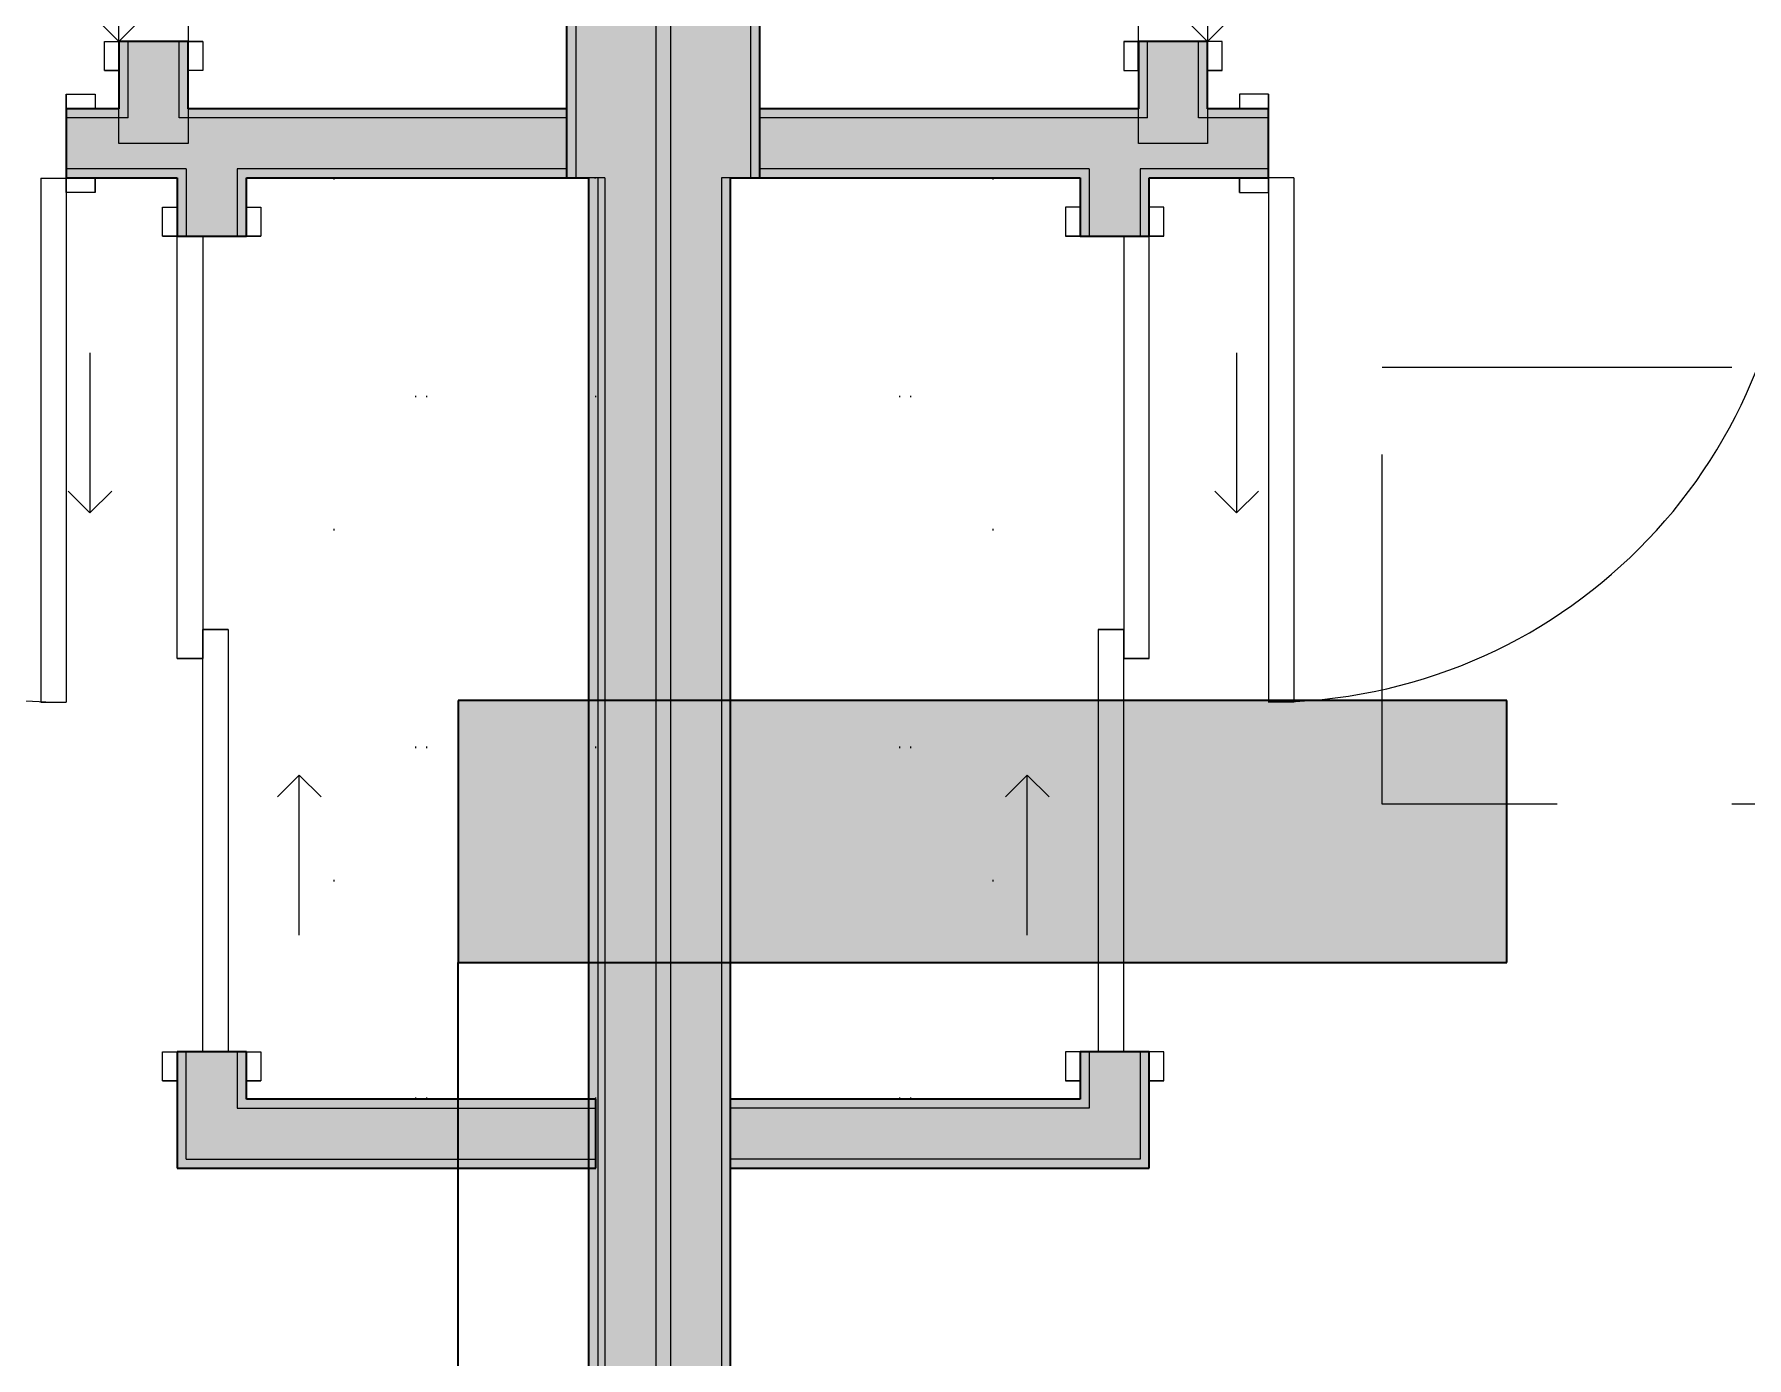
# Model space of a CAD drawing. Header units: inches. Extents: x 6 to 8416, y -388 to 6104.
# Drawn here: x 5343.6 to 5461.2, y 50.9 to 141.8 of the extents above; entities that cross this region are included whole.
import ezdxf

# ---------------------------------------------------------------- set-up
doc = ezdxf.new("R2010")
doc.units = ezdxf.units.IN
doc.header["$MEASUREMENT"] = 0
doc.linetypes.add('Dot 1_16_', pattern=[24, 0, -24])
doc.linetypes.add('Hidden 1_16_', pattern=[36, 24, -12])
for name, color, linetype, lineweight in [('A-DOOR', 31, 'Continuous', 18), ('A-DOOR-FRAM', 31, 'Continuous', 25), ('A-GENM', 13, 'Continuous', 18), ('A-ROOM', 32, 'Continuous', 13), ('A-WALL', 113, 'Continuous', 25), ('A-WALL-PATT', 111, 'Continuous', 35), ('G-ANNO-SYMB', 111, 'Continuous', 13), ('I-WALL', 2, 'Continuous', 25), ('Q-CASE', 31, 'Continuous', 18)]:
    doc.layers.add(name, color=color, linetype=linetype, lineweight=lineweight)

# ---------------------------------------------------------------- blocks, each defined once
blk = doc.blocks.new('Unit-Double-Sliding-Flush-ICC ADA-AM - 56_ x 84_-FG-NR __U-S2 _ SLIDING CLOSET_-5466164-LEVEL 3 - PLAN Copy 1 Copy 1')
at = {"layer": 'A-DOOR', "lineweight": 9}
for p, q in [((10.5, 2.5), (9, 1)), ((9, 1), (10.5, -0.5)), ((20, 1), (9, 1)), ((-1, -3.875), (-1, -5.625)), ((-1, -3.875), (28, -3.875)), ((28, -3.875), (28, -5.625)), ((-28, -7.375), (-28, -5.625)), ((-28, -5.625), (-1, -5.625)), ((-1, -5.625), (1, -5.625)), ((1, -5.625), (-1, -5.625)), ((1, -7.375), (1, -5.625)), ((28, -5.625), (1, -5.625)), ((1, -7.375), (-28, -7.375)), ((-9, -13.375), (-10.5, -11.875)), ((-20, -13.375), (-9, -13.375)), ((-10.5, -14.875), (-9, -13.375))]:
    blk.add_line(p, q, dxfattribs=at)
at = {"layer": 'A-DOOR'}
for p, q in [((-1, -3.875), (28, -3.875)), ((-1, -5.625), (-1, -3.875)), ((28, -3.875), (28, -5.625)), ((-28, -5.625), (1, -5.625)), ((-28, -7.375), (-28, -5.625)), ((28, -5.625), (-1, -5.625)), ((1, -5.625), (1, -7.375)), ((1, -7.375), (-28, -7.375))]:
    blk.add_line(p, q, dxfattribs=at)
at = {"layer": 'A-DOOR-FRAM'}
for p, q in [((-30, -1.625), (-28, -1.625)), ((-30, -2.625), (-30, -1.625)), ((-28, -1.625), (-28, -2.625)), ((28, -1.625), (30, -1.625)), ((28, -2.625), (28, -1.625)), ((30, -1.625), (30, -2.625)), ((-28, -2.625), (-30, -2.625)), ((30, -2.625), (28, -2.625)), ((-30, -7.375), (-28, -7.375)), ((-30, -8.375), (-30, -7.375)), ((-28, -7.375), (-28, -8.375)), ((28, -7.375), (30, -7.375)), ((28, -8.375), (28, -7.375)), ((30, -7.375), (30, -8.375)), ((-28, -8.375), (-30, -8.375)), ((30, -8.375), (28, -8.375))]:
    blk.add_line(p, q, dxfattribs=at)
at = {"layer": 'A-DOOR-FRAM', "lineweight": 18}
for p, q in [((-30, -2.625), (-30, -1.625)), ((-30, -1.625), (-28, -1.625)), ((-28, -2.625), (-28, -1.625)), ((28, -2.625), (28, -1.625)), ((28, -1.625), (30, -1.625)), ((30, -2.625), (30, -1.625)), ((-28, -2.625), (-30, -2.625)), ((30, -2.625), (28, -2.625)), ((-30, -8.375), (-30, -7.375)), ((-30, -7.375), (-28, -7.375)), ((-28, -8.375), (-28, -7.375)), ((28, -8.375), (28, -7.375)), ((28, -7.375), (30, -7.375)), ((30, -8.375), (30, -7.375)), ((-28, -8.375), (-30, -8.375)), ((30, -8.375), (28, -8.375))]:
    blk.add_line(p, q, dxfattribs=at)
blk = doc.blocks.new('CW Closet Shelf-AM - CW Closet Shelf-AM-8361946-LEVEL 3 - PLAN Copy 1 Copy 1')
at = {"layer": 'Q-CASE', "linetype": 'Dot 1_16_', "lineweight": 9}
for p, q in [((32.36, 42), (-30.89, 42)), ((-30.89, 42), (-30.89, 24)), ((32.36, 24), (32.36, 42)), ((-30.89, 36.37), (32.36, 36.37)), ((-30.89, 35.62), (32.36, 35.62)), ((-30.89, 24), (32.36, 24))]:
    blk.add_line(p, q, dxfattribs=at)
blk = doc.blocks.new('Unit-Single-Flush-ICC ADA-AM - 36_ x 84_-NR _U-BE _ BED_-6492530-LEVEL 3 - PLAN Copy 1 Copy 1')
at = {"layer": 'A-DOOR'}
for p, q in [((16.25, -2.38), (18, -2.38)), ((16.25, -2.38), (16.25, -38.38)), ((18, -2.38), (18, -38.38)), ((16.25, -38.38), (18, -38.38))]:
    blk.add_line(p, q, dxfattribs=at)
at = {"layer": 'A-DOOR', "lineweight": 9}
blk.add_arc((18, -2.38), 36, 180, 270, dxfattribs=at)
at = {"layer": 'A-DOOR-FRAM'}
for p, q in [((-20, 2.38), (-20, 3.38)), ((-20, 3.38), (-18, 3.38)), ((-18, 2.38), (-20, 2.38)), ((-18, 3.38), (-18, 2.38)), ((18, 2.38), (18, 3.38)), ((18, 3.38), (20, 3.38)), ((20, 2.38), (18, 2.38)), ((20, 3.38), (20, 2.38)), ((-20, -2.38), (-18, -2.38)), ((-20, -3.37), (-20, -2.38)), ((-18, -3.37), (-20, -3.37)), ((-18, -2.38), (-18, -3.37)), ((18, -2.38), (20, -2.38)), ((18, -3.37), (18, -2.38)), ((20, -3.37), (18, -3.37)), ((20, -2.38), (20, -3.37))]:
    blk.add_line(p, q, dxfattribs=at)
at = {"layer": 'A-DOOR-FRAM', "lineweight": 18}
for p, q in [((-20, 3.38), (-18, 3.38)), ((-20, 3.38), (-20, 2.38)), ((-18, 2.38), (-20, 2.38)), ((-18, 3.38), (-18, 2.38)), ((18, 3.38), (20, 3.38)), ((18, 3.38), (18, 2.38)), ((20, 2.38), (18, 2.38)), ((20, 3.38), (20, 2.38)), ((-20, -3.37), (-20, -2.38)), ((-20, -2.38), (-18, -2.38)), ((-18, -3.37), (-20, -3.37)), ((-18, -3.37), (-18, -2.38)), ((18, -3.37), (18, -2.38)), ((18, -2.38), (20, -2.38)), ((20, -3.37), (18, -3.37)), ((20, -3.37), (20, -2.38))]:
    blk.add_line(p, q, dxfattribs=at)
blk = doc.blocks.new('Unit-Single-Flush-ICC ADA-AM - 36_ x 84_-NR _U-M _ Maintenance_Utility Only_-6562834-LEVEL 3 - PLAN Copy 1 Copy 1')
at = {"layer": 'A-DOOR'}
for p, q in [((16.76, -1.14), (-8.69, -26.59)), ((16.76, -1.14), (18, -2.38)), ((18, -2.38), (-7.46, -27.83)), ((-8.69, -26.59), (-7.46, -27.83))]:
    blk.add_line(p, q, dxfattribs=at)
at = {"layer": 'A-DOOR', "lineweight": 9}
blk.add_arc((18, -2.38), 36, 180, 225, dxfattribs=at)
at = {"layer": 'A-DOOR-FRAM'}
for p, q in [((-20, 2.38), (-20, 3.38)), ((-20, 3.38), (-18, 3.38)), ((-18, 2.38), (-20, 2.38)), ((-18, 3.38), (-18, 2.38)), ((18, 2.38), (18, 3.38)), ((18, 3.38), (20, 3.38)), ((20, 2.38), (18, 2.38)), ((20, 3.38), (20, 2.38)), ((-20, -2.38), (-18, -2.38)), ((-20, -3.37), (-20, -2.38)), ((-18, -3.37), (-20, -3.37)), ((-18, -2.38), (-18, -3.37)), ((18, -2.38), (20, -2.38)), ((18, -3.37), (18, -2.38)), ((20, -3.37), (18, -3.37)), ((20, -2.38), (20, -3.37))]:
    blk.add_line(p, q, dxfattribs=at)
at = {"layer": 'A-DOOR-FRAM', "lineweight": 18}
for p, q in [((-20, 3.38), (-18, 3.38)), ((-20, 3.38), (-20, 2.38)), ((-18, 2.38), (-20, 2.38)), ((-18, 3.38), (-18, 2.38)), ((18, 3.38), (20, 3.38)), ((18, 3.38), (18, 2.38)), ((20, 2.38), (18, 2.38)), ((20, 3.38), (20, 2.38)), ((-20, -3.37), (-20, -2.38)), ((-20, -2.38), (-18, -2.38)), ((-18, -3.37), (-20, -3.37)), ((-18, -3.37), (-18, -2.38)), ((18, -3.37), (18, -2.38)), ((18, -2.38), (20, -2.38)), ((20, -3.37), (18, -3.37)), ((20, -3.37), (20, -2.38))]:
    blk.add_line(p, q, dxfattribs=at)
blk = doc.blocks.new('Unit-Double-Sliding-Flush-ICC ADA-AM - 56_ x 84_-FG-NR __U-S2 _ SLIDING CLOSET_-5466156-LEVEL 3 - PLAN Copy 1 Copy 1')
at = {"layer": 'A-DOOR', "lineweight": 9}
for p, q in [((-10.5, 14.875), (-9, 13.375)), ((-20, 13.375), (-9, 13.375)), ((-9, 13.375), (-10.5, 11.875)), ((1, 7.375), (-28, 7.375)), ((-28, 7.375), (-28, 5.625)), ((1, 7.375), (1, 5.625)), ((-28, 5.625), (-1, 5.625)), ((-1, 5.625), (1, 5.625)), ((1, 5.625), (-1, 5.625)), ((-1, 3.875), (-1, 5.625)), ((28, 5.625), (1, 5.625)), ((28, 3.875), (28, 5.625)), ((-1, 3.875), (28, 3.875)), ((9, -1), (10.5, 0.5)), ((10.5, -2.5), (9, -1)), ((20, -1), (9, -1))]:
    blk.add_line(p, q, dxfattribs=at)
at = {"layer": 'A-DOOR'}
for p, q in [((1, 7.375), (-28, 7.375)), ((-28, 7.375), (-28, 5.625)), ((1, 5.625), (1, 7.375)), ((-28, 5.625), (1, 5.625)), ((28, 5.625), (-1, 5.625)), ((-1, 5.625), (-1, 3.875)), ((28, 3.875), (28, 5.625)), ((-1, 3.875), (28, 3.875))]:
    blk.add_line(p, q, dxfattribs=at)
at = {"layer": 'A-DOOR-FRAM'}
for p, q in [((-28, 8.375), (-30, 8.375)), ((-30, 8.375), (-30, 7.375)), ((-28, 7.375), (-28, 8.375)), ((30, 8.375), (28, 8.375)), ((28, 8.375), (28, 7.375)), ((30, 7.375), (30, 8.375)), ((-30, 7.375), (-28, 7.375)), ((28, 7.375), (30, 7.375)), ((-28, 2.625), (-30, 2.625)), ((-30, 2.625), (-30, 1.625)), ((-28, 1.625), (-28, 2.625)), ((30, 2.625), (28, 2.625)), ((28, 2.625), (28, 1.625)), ((30, 1.625), (30, 2.625)), ((-30, 1.625), (-28, 1.625)), ((28, 1.625), (30, 1.625))]:
    blk.add_line(p, q, dxfattribs=at)
at = {"layer": 'A-DOOR-FRAM', "lineweight": 18}
for p, q in [((-28, 8.375), (-30, 8.375)), ((-30, 8.375), (-30, 7.375)), ((-28, 8.375), (-28, 7.375)), ((30, 8.375), (28, 8.375)), ((28, 8.375), (28, 7.375)), ((30, 8.375), (30, 7.375)), ((-30, 7.375), (-28, 7.375)), ((28, 7.375), (30, 7.375)), ((-28, 2.625), (-30, 2.625)), ((-30, 2.625), (-30, 1.625)), ((-28, 2.625), (-28, 1.625)), ((30, 2.625), (28, 2.625)), ((28, 2.625), (28, 1.625)), ((30, 2.625), (30, 1.625)), ((-30, 1.625), (-28, 1.625)), ((28, 1.625), (30, 1.625))]:
    blk.add_line(p, q, dxfattribs=at)
blk = doc.blocks.new('CW Closet Shelf-AM - CW Closet Shelf-AM-4421803-LEVEL 3 - PLAN Copy 1 Copy 1')
at = {"layer": 'Q-CASE', "linetype": 'Dot 1_16_', "lineweight": 9}
for p, q in [((-30.89, -42), (-30.89, -24)), ((-30.89, -24), (32.36, -24)), ((32.36, -24), (32.36, -42)), ((-30.89, -35.62), (32.36, -35.62)), ((-30.89, -36.37), (32.36, -36.37)), ((32.36, -42), (-30.89, -42))]:
    blk.add_line(p, q, dxfattribs=at)
blk = doc.blocks.new('Unit-Single-Flush-ICC ADA-AM - 36_ x 84_-NR _U-BE _ BED_-6494243-LEVEL 3 - PLAN Copy 1 Copy 1')
at = {"layer": 'A-DOOR'}
for p, q in [((16.25, 38.38), (18, 38.38)), ((16.25, 2.37), (16.25, 38.38)), ((18, 2.37), (18, 38.38)), ((16.25, 2.37), (18, 2.37))]:
    blk.add_line(p, q, dxfattribs=at)
at = {"layer": 'A-DOOR', "lineweight": 9}
blk.add_arc((18, 2.37), 36, 90, 180, dxfattribs=at)
at = {"layer": 'A-DOOR-FRAM'}
for p, q in [((-18, 3.37), (-20, 3.37)), ((-20, 3.37), (-20, 2.37)), ((-20, 2.37), (-18, 2.37)), ((-18, 2.37), (-18, 3.37)), ((20, 3.37), (18, 3.37)), ((18, 3.37), (18, 2.37)), ((18, 2.37), (20, 2.37)), ((20, 2.37), (20, 3.37)), ((-18, -2.38), (-20, -2.38)), ((-20, -2.38), (-20, -3.38)), ((-20, -3.38), (-18, -3.38)), ((-18, -3.38), (-18, -2.38)), ((20, -2.38), (18, -2.38)), ((18, -2.38), (18, -3.38)), ((18, -3.38), (20, -3.38)), ((20, -3.38), (20, -2.38))]:
    blk.add_line(p, q, dxfattribs=at)
at = {"layer": 'A-DOOR-FRAM', "lineweight": 18}
for p, q in [((-18, 3.37), (-20, 3.37)), ((-20, 3.37), (-20, 2.37)), ((-20, 2.37), (-18, 2.37)), ((-18, 3.37), (-18, 2.37)), ((20, 3.37), (18, 3.37)), ((18, 3.37), (18, 2.37)), ((18, 2.37), (20, 2.37)), ((20, 3.37), (20, 2.37)), ((-20, -3.38), (-20, -2.38)), ((-18, -2.38), (-20, -2.38)), ((-20, -3.38), (-18, -3.38)), ((-18, -3.38), (-18, -2.38)), ((18, -3.38), (18, -2.38)), ((20, -2.38), (18, -2.38)), ((18, -3.38), (20, -3.38)), ((20, -3.38), (20, -2.38))]:
    blk.add_line(p, q, dxfattribs=at)
blk = doc.blocks.new('Unit-Single-Flush-ICC ADA-AM - 36_ x 84_-NR _U-M _ Maintenance_Utility Only_-6560986-LEVEL 3 - PLAN Copy 1 Copy 1')
at = {"layer": 'A-DOOR'}
for p, q in [((-8.69, 26.59), (-7.46, 27.83)), ((18, 2.37), (-7.46, 27.83)), ((16.76, 1.14), (-8.69, 26.59)), ((16.76, 1.14), (18, 2.37))]:
    blk.add_line(p, q, dxfattribs=at)
at = {"layer": 'A-DOOR', "lineweight": 9}
blk.add_arc((18, 2.37), 36, 135, 180, dxfattribs=at)
at = {"layer": 'A-DOOR-FRAM'}
for p, q in [((-18, 3.37), (-20, 3.37)), ((-20, 3.37), (-20, 2.37)), ((-20, 2.37), (-18, 2.37)), ((-18, 2.37), (-18, 3.37)), ((20, 3.37), (18, 3.37)), ((18, 3.37), (18, 2.37)), ((18, 2.37), (20, 2.37)), ((20, 2.37), (20, 3.37)), ((-18, -2.38), (-20, -2.38)), ((-20, -2.38), (-20, -3.38)), ((-20, -3.38), (-18, -3.38)), ((-18, -3.38), (-18, -2.38)), ((20, -2.38), (18, -2.38)), ((18, -2.38), (18, -3.38)), ((18, -3.38), (20, -3.38)), ((20, -3.38), (20, -2.38))]:
    blk.add_line(p, q, dxfattribs=at)
at = {"layer": 'A-DOOR-FRAM', "lineweight": 18}
for p, q in [((-18, 3.37), (-20, 3.37)), ((-20, 3.37), (-20, 2.37)), ((-20, 2.37), (-18, 2.37)), ((-18, 3.37), (-18, 2.37)), ((20, 3.37), (18, 3.37)), ((18, 3.37), (18, 2.37)), ((18, 2.37), (20, 2.37)), ((20, 3.37), (20, 2.37)), ((-20, -3.38), (-20, -2.38)), ((-18, -2.38), (-20, -2.38)), ((-20, -3.38), (-18, -3.38)), ((-18, -3.38), (-18, -2.38)), ((18, -3.38), (18, -2.38)), ((20, -2.38), (18, -2.38)), ((18, -3.38), (20, -3.38)), ((20, -3.38), (20, -2.38))]:
    blk.add_line(p, q, dxfattribs=at)
blk = doc.blocks.new('z Nested-Clearance-Plumbing-AM - Clearance-V1133-LEVEL 3 - PLAN Copy 1 Copy 1')
at = {"layer": 'A-GENM', "linetype": 'Hidden 1_16_', "lineweight": 9}
for p, q in [((-15, -48), (-15, 0)), ((-15, 0), (-0.84, 0)), ((-0.75, 0), (-0.52, 0)), ((-0.52, 0), (0.49, 0)), ((0.49, 0), (0.75, 0)), ((0.75, 0), (15, 0)), ((15, 0), (15, -48)), ((15, -48), (-15, -48))]:
    blk.add_line(p, q, dxfattribs=at)
blk = doc.blocks.new('Section - Rec_Vertical_3_64_ x 3_16_-800511-LEVEL 3 - PLAN Copy 1 Copy 1')
at = {"layer": 'G-ANNO-SYMB'}
blk.add_hatch(color=256, dxfattribs=at).paths.add_polyline_path([(0, 0.1875), (0, 0), (-0.046875, 0), (-0.046875, 0.1875)])
at = {"layer": 'G-ANNO-SYMB', "lineweight": 35}
for p, q in [((0, 0.1875), (-0.046875, 0.1875)), ((-0.046875, 0.1875), (-0.046875, 0)), ((0, 0), (0, 0.1875)), ((-0.046875, 0), (0, 0))]:
    blk.add_line(p, q, dxfattribs=at)

msp = doc.modelspace()

# ---------------------------------------------------------------- hatches: boundary and pattern name
at = {"layer": 'A-WALL-PATT'}
for points in [[(5380.16533733, 131.93577679), (5380.79033733, 131.93577679), (5380.79033733, 262.06077679), (5380.16533733, 262.06077679), (5380.16533733, 134.29406081)], [(5382.29033733, -23.81422321), (5382.29033733, 131.93577679), (5381.66533733, 131.93577679), (5381.66533733, -23.81422321)], [(5382.79033733, -24.43922321), (5382.79033733, 131.93577679), (5382.29033733, 131.93577679), (5382.29033733, -24.43922321)]]:
    msp.add_hatch(color=10, dxfattribs=at).paths.add_polyline_path(points)
at = {"layer": 'A-WALL-PATT', "lineweight": 25}
for points in [[(5392.79033733, 131.93577679), (5393.41533733, 131.93577679), (5393.41533733, 262.06077679), (5392.79033733, 262.06077679), (5392.79033733, 134.29406081)], [(5390.79033733, -23.81422321), (5391.41533733, -23.81422321), (5391.41533733, 131.93577679), (5390.79033733, 131.93577679), (5390.79033733, -23.18922321)]]:
    msp.add_hatch(color=10, dxfattribs=at).paths.add_polyline_path(points)
at = {"layer": 'A-WALL-PATT', "lineweight": 25, "transparency": 33554560}
h = msp.add_hatch(color=10, dxfattribs=at)
h.paths.add_polyline_path([(5350.04033733, 136.68577679), (5350.04033733, 141.31077679), (5349.41533733, 141.31077679), (5349.41533733, 136.68577679)])
h.paths.add_polyline_path([(5349.41533733, 177.31077679), (5350.04033733, 177.31077679), (5350.04033733, 188.68577679), (5349.41533733, 188.68577679)])
at = {"layer": 'A-WALL-PATT', "transparency": 33554560}
h = msp.add_hatch(color=10, dxfattribs=at)
h.paths.add_polyline_path([(5354.16533733, 136.68577679), (5354.16533733, 141.31077679), (5353.54033733, 141.31077679), (5353.54033733, 136.68577679)])
h.paths.add_polyline_path([(5353.54033733, 177.31077679), (5354.16533733, 177.31077679), (5354.16533733, 188.68577679), (5353.54033733, 188.68577679)])
at = {"layer": 'A-WALL-PATT', "lineweight": 25, "transparency": 33554560}
h = msp.add_hatch(color=10, dxfattribs=at)
h.paths.add_polyline_path([(5419.41533733, 136.68577679), (5420.04033733, 136.68577679), (5420.04033733, 141.31077679), (5419.41533733, 141.31077679)])
h.paths.add_polyline_path([(5419.41533733, 177.31077679), (5420.04033733, 177.31077679), (5420.04033733, 188.68577679), (5419.41533733, 188.68577679)])
at = {"layer": 'A-WALL-PATT', "transparency": 33554560}
h = msp.add_hatch(color=10, dxfattribs=at)
h.paths.add_polyline_path([(5423.54033733, 136.68577679), (5424.16533733, 136.68577679), (5424.16533733, 141.31077679), (5423.54033733, 141.31077679)])
h.paths.add_polyline_path([(5424.16533733, 177.31077679), (5424.16533733, 188.68577679), (5423.54033733, 188.68577679), (5423.54033733, 177.31077679)])
h = msp.add_hatch(color=10, dxfattribs=at)
h.paths.add_polyline_path([(5380.16533733, 136.06077679), (5380.16533733, 136.68577679), (5353.54033733, 136.68577679), (5353.54033733, 136.06077679), (5354.55053685, 136.06077679)])
h.paths.add_polyline_path([(5345.79033733, 136.06077679), (5350.04033733, 136.06077679), (5350.04033733, 136.68577679), (5345.79033733, 136.68577679)])
h.paths.add_polyline_path([(5309.79033733, 136.06077679), (5309.79033733, 136.68577679), (5248.16533733, 136.68577679), (5248.16533733, 136.06077679), (5287.06553685, 136.06077679)])
h.paths.add_polyline_path([(5212.16533733, 136.06077679), (5212.16533733, 136.68577679), (5172.16533733, 136.68577679), (5172.16533733, 136.06077679), (5172.79033733, 136.06077679)])
h = msp.add_hatch(color=10, dxfattribs=at)
h.paths.add_polyline_path([(5598.29033733, 136.06077679), (5598.91533733, 136.06077679), (5598.91533733, 136.68577679), (5560.16533733, 136.68577679), (5560.16533733, 136.06077679)])
h.paths.add_polyline_path([(5524.16533733, 136.06077679), (5524.16533733, 136.68577679), (5464.35346563, 136.68577679), (5464.35346563, 136.06077679), (5489.52053685, 136.06077679)])
h.paths.add_polyline_path([(5428.35346563, 136.06077679), (5428.35346563, 136.68577679), (5423.54033733, 136.68577679), (5423.54033733, 136.06077679)])
h.paths.add_polyline_path([(5393.41533733, 136.06077679), (5420.04033733, 136.06077679), (5420.04033733, 136.68577679), (5393.41533733, 136.68577679)])
at = {"layer": 'A-WALL-PATT', "lineweight": 25, "transparency": 33554560}
h = msp.add_hatch(color=10, dxfattribs=at)
h.paths.add_polyline_path([(5380.16533733, 131.93577679), (5380.16533733, 132.56077679), (5357.54033733, 132.56077679), (5357.54033733, 131.93577679), (5358.16533733, 131.93577679)])
h.paths.add_polyline_path([(5353.41533733, 131.93577679), (5354.04033733, 131.93577679), (5354.04033733, 132.56077679), (5345.79033733, 132.56077679), (5345.79033733, 131.93577679)])
h.paths.add_polyline_path([(5309.79033733, 131.93577679), (5309.79033733, 132.56077679), (5281.29033733, 132.56077679), (5281.29033733, 131.93577679), (5287.06553685, 131.93577679)])
h.paths.add_polyline_path([(5275.16533733, 131.93577679), (5275.79033733, 131.93577679), (5275.79033733, 132.56077679), (5248.16533733, 132.56077679), (5248.16533733, 131.93577679), (5270.19428685, 131.93577679)])
h.paths.add_polyline_path([(5201.54033733, 131.93577679), (5201.54033733, 132.56077679), (5176.29033733, 132.56077679), (5176.29033733, 131.93577679), (5200.91533733, 131.93577679)])
h.paths.add_polyline_path([(5212.16533733, 131.93577679), (5212.16533733, 132.56077679), (5205.04033733, 132.56077679), (5205.04033733, 131.93577679), (5205.66533733, 131.93577679)])
at = {"layer": 'A-WALL-PATT', "transparency": 33554560}
h = msp.add_hatch(color=10, dxfattribs=at)
h.paths.add_polyline_path([(5353.41533733, 64.56077679), (5354.04033733, 64.56077679), (5354.04033733, 71.93577679), (5353.41533733, 71.93577679), (5353.41533733, 68.68577679)])
h.paths.add_polyline_path([(5354.04033733, 127.93577679), (5354.04033733, 131.93577679), (5353.41533733, 131.93577679), (5353.41533733, 127.93577679)])
at = {"layer": 'A-WALL-PATT', "lineweight": 25, "transparency": 33554560}
h = msp.add_hatch(color=10, dxfattribs=at)
h.paths.add_polyline_path([(5358.16533733, 68.68577679), (5358.16533733, 71.93577679), (5357.54033733, 71.93577679), (5357.54033733, 68.68577679)])
h.paths.add_polyline_path([(5357.54033733, 127.93577679), (5358.16533733, 127.93577679), (5358.16533733, 131.93577679), (5357.54033733, 131.93577679)])
h = msp.add_hatch(color=10, dxfattribs=at)
h.paths.add_polyline_path([(5594.16533733, 131.93577679), (5594.79033733, 131.93577679), (5594.79033733, 132.56077679), (5569.54033733, 132.56077679), (5569.54033733, 131.93577679), (5570.16533733, 131.93577679)])
h.paths.add_polyline_path([(5566.04033733, 131.93577679), (5566.04033733, 132.56077679), (5560.16533733, 132.56077679), (5560.16533733, 131.93577679), (5565.41533733, 131.93577679)])
h.paths.add_polyline_path([(5524.16533733, 131.93577679), (5524.16533733, 132.56077679), (5495.29033733, 132.56077679), (5495.29033733, 131.93577679), (5523.26303685, 131.93577679)])
h.paths.add_polyline_path([(5464.35346563, 131.93577679), (5489.79033733, 131.93577679), (5489.79033733, 132.56077679), (5464.35346563, 132.56077679)])
h.paths.add_polyline_path([(5428.35346563, 131.93577679), (5428.35346563, 132.56077679), (5419.54033733, 132.56077679), (5419.54033733, 131.93577679), (5422.03553685, 131.93577679)])
h.paths.add_polyline_path([(5415.41533733, 131.93577679), (5416.04033733, 131.93577679), (5416.04033733, 132.56077679), (5393.41533733, 132.56077679), (5393.41533733, 131.93577679)])
at = {"layer": 'A-WALL-PATT', "transparency": 33554560}
h = msp.add_hatch(color=10, dxfattribs=at)
h.paths.add_polyline_path([(5416.04033733, 68.68577679), (5416.04033733, 71.93577679), (5415.41533733, 71.93577679), (5415.41533733, 68.68577679)])
h.paths.add_polyline_path([(5416.04033733, 127.93577679), (5416.04033733, 131.93577679), (5415.41533733, 131.93577679), (5415.41533733, 127.93577679)])
at = {"layer": 'A-WALL-PATT', "lineweight": 25, "transparency": 33554560}
h = msp.add_hatch(color=10, dxfattribs=at)
h.paths.add_polyline_path([(5419.54033733, 64.56077679), (5420.16533733, 64.56077679), (5420.16533733, 71.93577679), (5419.54033733, 71.93577679), (5419.54033733, 68.06077679)])
h.paths.add_polyline_path([(5419.54033733, 127.93577679), (5420.16533733, 127.93577679), (5420.16533733, 131.93577679), (5419.54033733, 131.93577679)])
for points in [[(5382.16533733, 68.06077679), (5382.16533733, 68.68577679), (5357.54033733, 68.68577679), (5357.54033733, 68.06077679)], [(5391.41533733, 63.93577679), (5420.16533733, 63.93577679), (5420.16533733, 64.56077679), (5391.41533733, 64.56077679)]]:
    msp.add_hatch(color=10, dxfattribs=at).paths.add_polyline_path(points)
at = {"layer": 'A-WALL-PATT', "transparency": 33554560}
for points in [[(5391.41533733, 68.06077679), (5416.04033733, 68.06077679), (5416.04033733, 68.68577679), (5391.41533733, 68.68577679)], [(5382.16533733, 63.93577679), (5382.16533733, 64.56077679), (5353.41533733, 64.56077679), (5353.41533733, 63.93577679), (5354.55053685, 63.93577679)]]:
    msp.add_hatch(color=10, dxfattribs=at).paths.add_polyline_path(points)
at = {"layer": 'I-WALL'}
for points in [[(5382.79033733, 131.93577679), (5386.29033733, 131.93577679), (5386.29033733, 262.56077679), (5380.79033733, 262.56077679), (5380.79033733, 131.93577679), (5382.29033733, 131.93577679)], [(5387.29033733, 131.93577679), (5387.29033733, 262.56077679), (5386.29033733, 262.56077679), (5386.29033733, 131.93577679)], [(5388.29303685, 131.93577679), (5392.79033733, 131.93577679), (5392.79033733, 262.56077679), (5387.29033733, 262.56077679), (5387.29033733, 131.93577679)], [(5382.79033733, -24.43922321), (5386.29033733, -24.43922321), (5386.29033733, 131.93577679), (5382.79033733, 131.93577679), (5382.79033733, -23.18922321)], [(5387.29033733, -24.43922321), (5387.29033733, 131.93577679), (5386.29033733, 131.93577679), (5386.29033733, -24.43922321)], [(5387.29033733, -24.43922321), (5390.79033733, -24.43922321), (5390.79033733, 131.93577679), (5387.29033733, 131.93577679), (5387.29033733, -23.18922321)]]:
    msp.add_hatch(color=10, dxfattribs=at).paths.add_polyline_path(points)
at = {"layer": 'I-WALL', "transparency": 33554560}
h = msp.add_hatch(color=10, dxfattribs=at)
h.paths.add_polyline_path([(5353.54033733, 136.06077679), (5353.54033733, 141.31077679), (5350.04033733, 141.31077679), (5350.04033733, 136.06077679)])
h.paths.add_polyline_path([(5353.54033733, 177.31077679), (5353.54033733, 189.31077679), (5350.04033733, 189.31077679), (5350.04033733, 177.31077679)])
h = msp.add_hatch(color=10, dxfattribs=at)
h.paths.add_polyline_path([(5422.03553685, 136.06077679), (5423.54033733, 136.06077679), (5423.54033733, 141.31077679), (5420.04033733, 141.31077679), (5420.04033733, 136.06077679)])
h.paths.add_polyline_path([(5423.54033733, 177.31077679), (5423.54033733, 189.31077679), (5420.04033733, 189.31077679), (5420.04033733, 177.31077679), (5422.03553685, 177.31077679)])
h = msp.add_hatch(color=10, dxfattribs=at)
h.paths.add_polyline_path([(5380.16533733, 132.56077679), (5380.16533733, 136.06077679), (5345.79033733, 136.06077679), (5345.79033733, 132.56077679), (5357.54033733, 132.56077679)])
h.paths.add_polyline_path([(5309.79033733, 132.56077679), (5309.79033733, 136.06077679), (5248.16533733, 136.06077679), (5248.16533733, 132.56077679), (5287.06553685, 132.56077679)])
h.paths.add_polyline_path([(5212.16533733, 132.56077679), (5212.16533733, 136.06077679), (5172.79033733, 136.06077679), (5172.79033733, 132.56077679), (5205.04033733, 132.56077679)])
h = msp.add_hatch(color=10, dxfattribs=at)
h.paths.add_polyline_path([(5594.79033733, 132.56077679), (5598.29033733, 132.56077679), (5598.29033733, 136.06077679), (5560.16533733, 136.06077679), (5560.16533733, 132.56077679), (5569.54033733, 132.56077679)])
h.paths.add_polyline_path([(5524.16533733, 132.56077679), (5524.16533733, 136.06077679), (5464.35346563, 136.06077679), (5464.35346563, 132.56077679), (5523.26303685, 132.56077679)])
h.paths.add_polyline_path([(5428.35346563, 132.56077679), (5428.35346563, 136.06077679), (5393.41533733, 136.06077679), (5393.41533733, 132.56077679), (5422.03553685, 132.56077679)])
h = msp.add_hatch(color=10, dxfattribs=at)
h.paths.add_polyline_path([(5357.54033733, 68.06077679), (5357.54033733, 71.93577679), (5354.04033733, 71.93577679), (5354.04033733, 68.06077679), (5354.55053685, 68.06077679)])
h.paths.add_polyline_path([(5357.54033733, 127.93577679), (5357.54033733, 132.56077679), (5354.04033733, 132.56077679), (5354.04033733, 127.93577679), (5354.55053685, 127.93577679)])
h = msp.add_hatch(color=10, dxfattribs=at)
h.paths.add_polyline_path([(5419.54033733, 68.06077679), (5419.54033733, 71.93577679), (5416.04033733, 71.93577679), (5416.04033733, 68.06077679)])
h.paths.add_polyline_path([(5419.54033733, 127.93577679), (5419.54033733, 132.56077679), (5416.04033733, 132.56077679), (5416.04033733, 127.93577679)])
for points in [[(5382.16533733, 64.56077679), (5382.16533733, 68.06077679), (5354.04033733, 68.06077679), (5354.04033733, 64.56077679), (5354.55053685, 64.56077679)], [(5391.41533733, 64.56077679), (5419.54033733, 64.56077679), (5419.54033733, 68.06077679), (5391.41533733, 68.06077679)]]:
    msp.add_hatch(color=10, dxfattribs=at).paths.add_polyline_path(points)

# ---------------------------------------------------------------- linework, layer by layer
at = {"layer": 'A-ROOM', "lineweight": 9, "flags": 128}
for points in [[(4848.54033733, -23.18922321), (5381.66533733, -23.18922321), (5381.66533733, 131.93577679), (5380.16533733, 131.93577679), (5380.16533733, 188.68577679), (5354.16533733, 188.68577679), (5354.16533733, 134.31077679), (5349.41533733, 134.31077679), (5349.41533733, 188.68577679), (5275.79033733, 188.68577679), (5275.79033733, 193.43577679), (5351.79033733, 193.43577679), (5380.16533733, 193.43577679), (5380.16533733, 261.43577679), (5001.16533733, 261.43577679)], [(5491.85253134, 188.68577679), (5424.16533733, 188.68577679), (5424.16533733, 134.31077679), (5419.41533733, 134.31077679), (5419.41533733, 188.68577679), (5393.41533733, 188.68577679), (5393.41533733, 131.93577679), (5391.41533733, 131.93577679), (5391.41533733, -23.18922321), (5928.16533733, -23.18922321)]]:
    msp.add_lwpolyline(points, dxfattribs=at)
at = {"layer": 'A-WALL', "lineweight": 9}
for p, q in [((5380.79033733, 262.56077679), (5380.79033733, 131.93577679)), ((5386.29033733, 262.56077679), (5386.29033733, -24.43922321)), ((5387.29033733, 262.56077679), (5387.29033733, -24.43922321)), ((5392.79033733, 262.56077679), (5392.79033733, 131.93577679)), ((5350.04033733, 136.06077679), (5350.04033733, 141.31077679)), ((5353.54033733, 136.06077679), (5353.54033733, 141.31077679)), ((5420.04033733, 136.06077679), (5420.04033733, 141.31077679)), ((5423.54033733, 136.06077679), (5423.54033733, 141.31077679)), ((5350.04033733, 136.06077679), (5345.79033733, 136.06077679)), ((5380.16533733, 136.06077679), (5353.54033733, 136.06077679)), ((5420.04033733, 136.06077679), (5393.41533733, 136.06077679)), ((5428.35346563, 136.06077679), (5423.54033733, 136.06077679)), ((5354.04033733, 132.56077679), (5345.79033733, 132.56077679)), ((5354.04033733, 132.56077679), (5354.04033733, 127.93577679)), ((5380.16533733, 132.56077679), (5357.54033733, 132.56077679)), ((5357.54033733, 132.56077679), (5357.54033733, 127.93577679)), ((5382.79033733, 131.93577679), (5381.66533733, 131.93577679)), ((5382.29033733, 131.93577679), (5382.29033733, -24.43922321)), ((5382.79033733, 131.93577679), (5382.79033733, -24.43922321)), ((5391.41533733, 131.93577679), (5390.79033733, 131.93577679)), ((5390.79033733, 131.93577679), (5390.79033733, -24.43922321)), ((5416.04033733, 132.56077679), (5393.41533733, 132.56077679)), ((5416.04033733, 132.56077679), (5416.04033733, 127.93577679)), ((5428.35346563, 132.56077679), (5419.54033733, 132.56077679)), ((5419.54033733, 132.56077679), (5419.54033733, 127.93577679)), ((5354.04033733, 64.56077679), (5354.04033733, 71.93577679)), ((5357.54033733, 71.93577679), (5357.54033733, 68.06077679)), ((5416.04033733, 71.93577679), (5416.04033733, 68.06077679)), ((5419.54033733, 71.93577679), (5419.54033733, 64.56077679)), ((5357.54033733, 68.06077679), (5382.16533733, 68.06077679)), ((5416.04033733, 68.06077679), (5391.41533733, 68.06077679)), ((5354.04033733, 64.56077679), (5382.16533733, 64.56077679)), ((5419.54033733, 64.56077679), (5391.41533733, 64.56077679))]:
    msp.add_line(p, q, dxfattribs=at)
at = {"layer": 'G-ANNO-SYMB', "lineweight": 35}
msp.add_line((5372.71694168, -154.24267908), (5372.71694168, 78.0580933), dxfattribs=at)
at = {"layer": 'I-WALL', "lineweight": 35}
for p, q in [((5380.16533733, 131.93577679), (5380.16533733, 261.43577679)), ((5393.41533733, 131.93577679), (5393.41533733, 261.43577679)), ((5349.41533733, 141.31077679), (5349.41533733, 136.68577679)), ((5354.16533733, 141.31077679), (5349.41533733, 141.31077679)), ((5354.16533733, 136.68577679), (5354.16533733, 141.31077679)), ((5419.41533733, 141.31077679), (5419.41533733, 136.68577679)), ((5424.16533733, 141.31077679), (5419.41533733, 141.31077679)), ((5424.16533733, 136.68577679), (5424.16533733, 141.31077679)), ((5349.41533733, 136.68577679), (5345.79033733, 136.68577679)), ((5345.79033733, 136.68577679), (5345.79033733, 131.93577679)), ((5380.16533733, 136.68577679), (5354.16533733, 136.68577679)), ((5419.41533733, 136.68577679), (5393.41533733, 136.68577679)), ((5428.35346563, 136.68577679), (5424.16533733, 136.68577679)), ((5428.35346563, 131.93577679), (5428.35346563, 136.68577679)), ((5345.79033733, 131.93577679), (5353.41533733, 131.93577679)), ((5353.41533733, 131.93577679), (5353.41533733, 127.93577679)), ((5358.16533733, 131.93577679), (5381.66533733, 131.93577679)), ((5358.16533733, 127.93577679), (5358.16533733, 131.93577679)), ((5381.66533733, 131.93577679), (5381.66533733, -23.18922321)), ((5391.41533733, -23.18922321), (5391.41533733, 131.93577679)), ((5391.41533733, 131.93577679), (5415.41533733, 131.93577679)), ((5415.41533733, 131.93577679), (5415.41533733, 127.93577679)), ((5420.16533733, 131.93577679), (5428.35346563, 131.93577679)), ((5420.16533733, 127.93577679), (5420.16533733, 131.93577679)), ((5353.41533733, 127.93577679), (5358.16533733, 127.93577679)), ((5415.41533733, 127.93577679), (5420.16533733, 127.93577679)), ((5353.41533733, 71.93577679), (5353.41533733, 63.93577679)), ((5358.16533733, 71.93577679), (5353.41533733, 71.93577679)), ((5358.16533733, 68.68577679), (5358.16533733, 71.93577679)), ((5420.16533733, 71.93577679), (5415.41533733, 71.93577679)), ((5415.41533733, 71.93577679), (5415.41533733, 68.68577679)), ((5420.16533733, 63.93577679), (5420.16533733, 71.93577679)), ((5382.16533733, 68.68577679), (5358.16533733, 68.68577679)), ((5382.16533733, 63.93577679), (5382.16533733, 68.68577679)), ((5415.41533733, 68.68577679), (5391.41533733, 68.68577679)), ((5353.41533733, 63.93577679), (5382.16533733, 63.93577679)), ((5391.41533733, 63.93577679), (5420.16533733, 63.93577679))]:
    msp.add_line(p, q, dxfattribs=at)

# ---------------------------------------------------------------- block references
at = {"layer": 'A-DOOR'}
for name, p, rotation in [('Unit-Single-Flush-ICC ADA-AM - 36_ x 84_-NR _U-M _ Maintenance_Utility Only_-6562834-LEVEL 3 - PLAN Copy 1 Copy 1', (5351.79033733, 159.31077679), 269.9999999999977), ('Unit-Single-Flush-ICC ADA-AM - 36_ x 84_-NR _U-M _ Maintenance_Utility Only_-6560986-LEVEL 3 - PLAN Copy 1 Copy 1', (5421.79033733, 159.31077679), 270), ('Unit-Single-Flush-ICC ADA-AM - 36_ x 84_-NR _U-BE _ BED_-6494243-LEVEL 3 - PLAN Copy 1 Copy 1', (5446.35346563, 134.31077679), 180), ('Unit-Double-Sliding-Flush-ICC ADA-AM - 56_ x 84_-FG-NR __U-S2 _ SLIDING CLOSET_-5466164-LEVEL 3 - PLAN Copy 1 Copy 1', (5360.79033733, 99.93577679), 269.9999999999907), ('Unit-Double-Sliding-Flush-ICC ADA-AM - 56_ x 84_-FG-NR __U-S2 _ SLIDING CLOSET_-5466156-LEVEL 3 - PLAN Copy 1 Copy 1', (5412.79033733, 99.93577679), 270.0000000000022)]:
    msp.add_blockref(name, p, dxfattribs=dict(at, rotation=rotation))
msp.add_blockref('Unit-Single-Flush-ICC ADA-AM - 36_ x 84_-NR _U-BE _ BED_-6492530-LEVEL 3 - PLAN Copy 1 Copy 1', (5327.79033733, 134.31077679), dxfattribs=at)
at = {"layer": 'A-GENM', "linetype": 'Hidden 1_16_', "lineweight": 9, "rotation": 269.9999999999983}
msp.add_blockref('z Nested-Clearance-Plumbing-AM - Clearance-V1133-LEVEL 3 - PLAN Copy 1 Copy 1', (5484.16533733, 103.93577679), dxfattribs=at)
at = {"layer": 'G-ANNO-SYMB', "lineweight": 35, "xscale": 383.9999999999998, "yscale": 383.9999999999998, "zscale": 383.9999999999998, "rotation": 269.9999999999996}
msp.add_blockref('Section - Rec_Vertical_3_64_ x 3_16_-800511-LEVEL 3 - PLAN Copy 1 Copy 1', (5372.71694168, 78.0580933), dxfattribs=at)
at = {"layer": 'Q-CASE'}
for name, p, rotation in [('CW Closet Shelf-AM - CW Closet Shelf-AM-8361946-LEVEL 3 - PLAN Copy 1 Copy 1', (5406.16533733, 99.57307187), 89.99999999999335), ('CW Closet Shelf-AM - CW Closet Shelf-AM-4421803-LEVEL 3 - PLAN Copy 1 Copy 1', (5367.41533733, 99.57307187), 89.99999999999962)]:
    msp.add_blockref(name, p, dxfattribs=dict(at, rotation=rotation))

doc.saveas('drawing.dxf')
